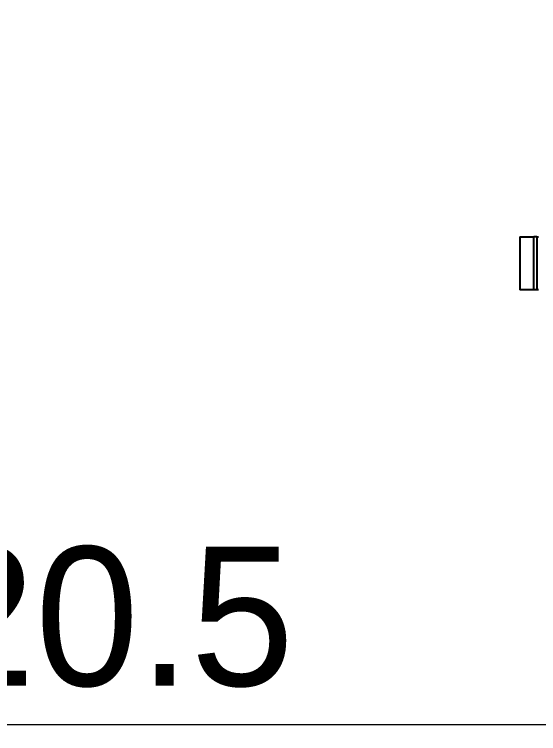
# Model space of a CAD drawing. Extents: x 0 to 790, y 0 to 579.
# Drawn here: x 459.2 to 496.8, y 222.1 to 273.8 of the extents above; entities that cross this region are included whole.
import ezdxf

# ---------------------------------------------------------------- set-up
doc = ezdxf.new("R2010")
doc.units = 0
doc.header["$LTSCALE"] = 10
doc.header["$MEASUREMENT"] = 0
doc.header["$PDMODE"] = 3
doc.header["$PDSIZE"] = -10
doc.layers.get('0').update_dxf_attribs({"linetype": 'CONTINUOUS'})
doc.layers.get('DEFPOINTS').update_dxf_attribs({"linetype": 'CONTINUOUS'})
doc.layers.add('1', color=7, linetype='CONTINUOUS')
doc.styles.add('Daelim Dimension', font='')
doc.styles.get('Daelim Dimension').set_extended_font_data('나눔고딕')
doc.dimstyles.new('DEFAULT', dxfattribs={"dimscale": 2, "dimtxt": 2, "dimasz": 2, "dimexe": 0, "dimexo": 2, "dimgap": 1, "dimtad": 1, "dimdec": 0, "dimzin": 9, "dimdsep": 46, "dimtxsty": 'Daelim Dimension', "dimcen": 0.5, "dimclrd": 5, "dimclre": 5, "dimclrt": 256, "dimadec": 1, "dimazin": 0, "dimtfac": 1, "dimtdec": 0, "dimtix": 1, "dimtmove": 0, "dimatfit": 3, "dimfxl": 1, "dimtolj": 1, "dimtzin": 1, "dimlwd": 9, "dimlwe": 9, "dimarcsym": 0})

# ---------------------------------------------------------------- blocks, each defined once
blk = doc.blocks.new('*D1')
at = {"color": 5, "lineweight": 9, "ltscale": 0.5, "transparency": 16777216}
for p, q in [((402.341, 361.827), (402.341, 222.758)), ((522.68, 267.789), (522.68, 222.758)), ((406.341, 222.758), (518.68, 222.758))]:
    blk.add_line(p, q, dxfattribs=at)
at = {"color": 5, "ltscale": 0.5, "transparency": 16777216}
for points in [[(406.341, 223.425), (406.341, 222.092), (402.341, 222.758)], [(518.68, 223.425), (518.68, 222.092), (522.68, 222.758)]]:
    blk.add_solid(points, dxfattribs=at)
at = {"layer": 'DEFPOINTS', "color": 0, "ltscale": 0.5, "transparency": 16777216}
for p in [(402.341, 365.827), (522.68, 271.789), (522.68, 222.758)]:
    blk.add_point(p, dxfattribs=at)
at = {"color": 7, "lineweight": -3, "ltscale": 0.5, "transparency": 16777216, "insert": (462.511, 230.459), "char_height": 10, "attachment_point": 5, "style": 'Daelim Dimension'}
blk.add_mtext('\\A1;120.5', dxfattribs=at)

msp = doc.modelspace()

# ---------------------------------------------------------------- linework, layer by layer
at = {"layer": '1', "color": 7, "linetype": 'Continuous', "lineweight": -3}
for p, q in [((495.463, 257.789), (496.463, 257.789)), ((495.463, 257.789), (495.463, 253.989)), ((496.68, 257.789), (496.463, 257.789)), ((496.463, 253.989), (496.463, 257.789)), ((496.68, 257.789), (496.812, 257.789)), ((496.68, 257.789), (496.68, 253.989)), ((496.463, 253.989), (495.463, 253.989)), ((496.68, 253.989), (496.463, 253.989)), ((496.812, 253.989), (496.68, 253.989))]:
    msp.add_line(p, q, dxfattribs=at)

# ---------------------------------------------------------------- dimensions: what is measured, and where the dimension line sits
at = {"color": 5, "lineweight": -3, "ltscale": 0.5}
dim = msp.add_linear_dim(base=(522.68, 222.758), p1=(402.341, 365.827), p2=(522.68, 271.789), text='120.5', dimstyle='DEFAULT', override={"dimtxt": 5, "dimclrd": 5, "dimclre": 5, "dimclrt": 7}, dxfattribs=at)
dim.commit()
dim.dimension.update_dxf_attribs({"geometry": '*D1', "text_midpoint": (462.511, 230.459)})

doc.saveas('drawing.dxf')
